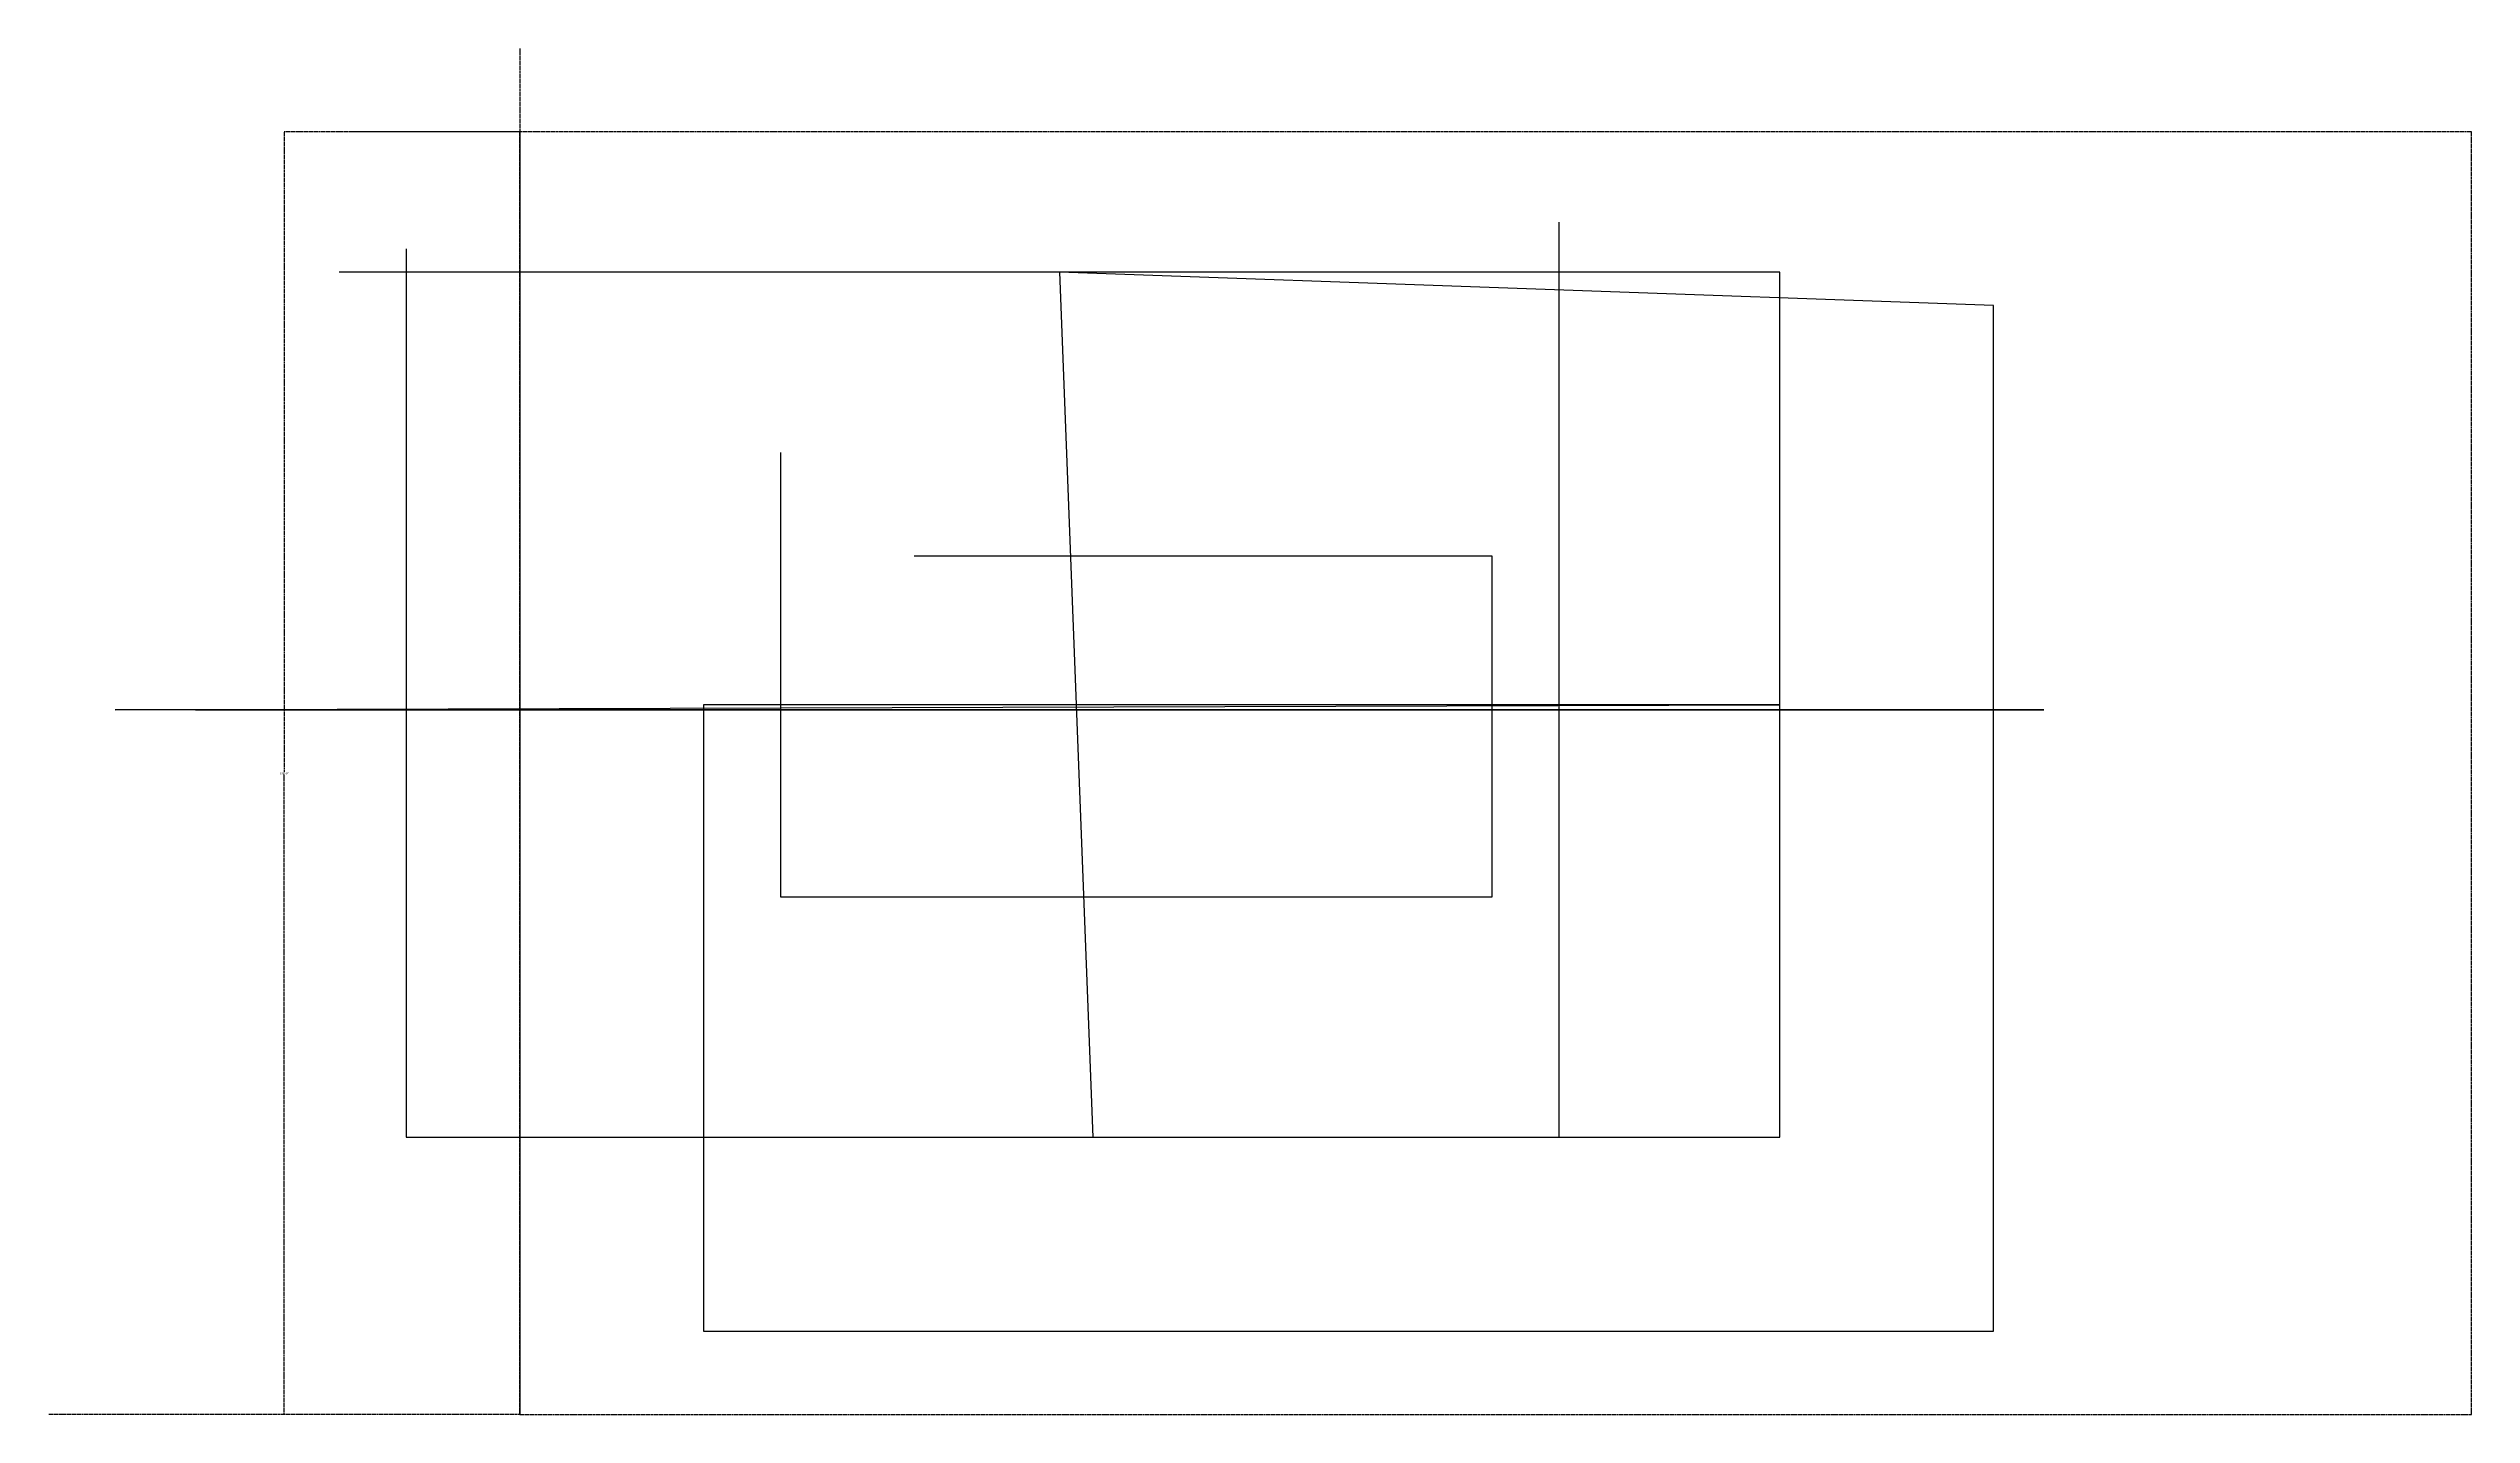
# Model space of a CAD drawing. Header units: inches. Extents: x -7493 to 22571, y -4428 to 5732.
# Drawn here: x 8155 to 22571, y -2393 to 5732 of the extents above; entities that cross this region are included whole.
import ezdxf

# ---------------------------------------------------------------- set-up
doc = ezdxf.new("R2010")
doc.units = ezdxf.units.IN
doc.header["$MEASUREMENT"] = 0
doc.linetypes.add('ACAD_ISO02W100', pattern=[15, 12, -3])
doc.layers.add('dimentions', color=10, linetype='ACAD_ISO02W100')
doc.layers.add('door', color=5, linetype='Continuous')
doc.styles.get("Standard").update_dxf_attribs({"font": 'arial.ttf'})
doc.dimstyles.get("Standard").update_dxf_attribs({"dimtxt": 12, "dimasz": 0.18, "dimexe": 0, "dimexo": 0.0625, "dimgap": 0.09, "dimtad": 0, "dimtih": 1, "dimtoh": 1, "dimdec": 0, "dimrnd": 3, "dimzin": 3, "dimdsep": 46, "dimlunit": 3, "dimtxsty": 'Standard', "dimcen": 0.09, "dimclrd": 4, "dimclrt": 1, "dimadec": 0, "dimazin": 0, "dimtfac": 1, "dimtdec": 0, "dimtofl": 0, "dimtmove": 0, "dimatfit": 3, "dimfxl": 1, "dimtolj": 1, "dimtzin": 0, "dimarcsym": 0})

# ---------------------------------------------------------------- blocks, each defined once
blk = doc.blocks.new('*D67')
at = {"layer": 'Defpoints', "color": 0, "transparency": 16777216}
for p in [(10958.76522927205, 5235.415916659449), (9556.991784685197, -2393.385776572876), (10958.76522927205, -2393.385776572876)]:
    blk.add_point(p, dxfattribs=at)
at = {"layer": 'dimentions', "color": 0, "lineweight": -2, "transparency": 16777216}
for p, q in [((10958.70272927205, 5235.415916659449), (9556.991784685195, 5235.415916659448)), ((10958.70272927205, -2393.385776572876), (9556.991784685197, -2393.385776572876))]:
    blk.add_line(p, q, dxfattribs=at)
at = {"layer": 'dimentions', "color": 4, "lineweight": -2, "transparency": 16777216}
for p, q in [((9556.991784685195, 5235.235916659448), (9556.991784685197, 1427.236038665387)), ((9556.991784685197, -2393.205776572876), (9556.991784685197, 1414.794101421185))]:
    blk.add_line(p, q, dxfattribs=at)
at = {"layer": 'dimentions', "color": 4, "transparency": 16777216}
for points in [[(9556.961784685194, 5235.235916659448), (9557.021784685196, 5235.235916659448), (9556.991784685195, 5235.415916659448)], [(9556.961784685196, -2393.205776572876), (9557.021784685197, -2393.205776572876), (9556.991784685197, -2393.385776572876)]]:
    blk.add_solid(points, dxfattribs=at)
at = {"layer": 'dimentions', "color": 1, "transparency": 16777216, "insert": (9556.991784685195, 1421.015070043283), "char_height": 12, "attachment_point": 5}
blk.add_mtext('\\A1;635\'-9"', dxfattribs=at)

msp = doc.modelspace()

# ---------------------------------------------------------------- linework, layer by layer
at = {"color": 4}
for p, q in [((10282.73261168218, 4540.0824325426), (10282.73261168218, -744.4520932617015)), ((18454.77347281341, 4401.015742364412), (9885.066434880544, 4401.015742364412)), ((18454.77347281341, -744.4520932617015), (18454.77347281341, 4401.015742364412)), ((12509.66346926182, 3328.215485044893), (12509.66346926182, 685.9482387556927)), ((16744.80869523036, 2712.348695269538), (13304.99590645588, 2712.348695269538)), ((16744.80869523036, 685.9482387556927), (16744.80869523036, 2712.348695269538)), ((8552.88460049074, 1798.481826633011), (18454.77347281341, 1828.281824551355)), ((20025.55503000235, 1798.481826633011), (8552.88460049074, 1798.481826633011)), ((9030.084046089018, 1798.481826633011), (20025.55503000235, 1798.481826633011)), ((12509.66346926182, 685.9482387556927), (16744.80869523036, 685.9482387556927)), ((10282.73261168218, -744.4520932617015), (18454.77347281341, -744.4520932617015))]:
    msp.add_line(p, q, dxfattribs=at)
at = {"layer": 'dimentions'}
for p, q in [((10958.76522927204, 5732.082714761411), (10958.76522927204, -2393.385776572875)), ((22570.618795587, 5235.415916659447), (9944.716386478016, 5235.415916659447)), ((10958.76522927204, 5235.415916659447), (10958.76522927204, -2393.385776572875)), ((10958.76522927204, -2393.385776572875), (10958.76522927204, 5235.415916659447)), ((10958.76522927204, 5235.415916659447), (10958.76522927204, -2393.385776572875)), ((22570.618795587, -2393.385776572875), (22570.618795587, 5235.415916659447)), ((10958.76522927204, -2393.385776572875), (8155.218340098333, -2393.385776572875)), ((10958.76522927204, -2393.385776572875), (22570.618795587, -2393.385776572875))]:
    msp.add_line(p, q, dxfattribs=at)
at = {"layer": 'door'}
for p, q in [((17142.47495562276, -744.4520932617015), (17142.47495562276, 4699.015787999684)), ((19727.30535560573, 4202.349023123628), (14169.91995384698, 4401.015742364412)), ((14169.91995384698, 4401.015742364412), (14368.75304224779, -744.4520932617015)), ((19727.30535560573, -1896.719011696816), (19727.30535560573, 4202.349023123628)), ((18454.77347281341, 1828.281824551355), (12052.3473408627, 1828.281824551355)), ((12052.3473408627, 1828.281824551355), (12052.3473408627, -1896.719011696816)), ((14368.75304224779, -744.4520932617015), (17142.47495562276, -744.4520932617015)), ((12052.3473408627, -1896.719011696816), (19727.30535560573, -1896.719011696816))]:
    msp.add_line(p, q, dxfattribs=at)

# ---------------------------------------------------------------- dimensions: what is measured, and where the dimension line sits
at = {"layer": 'dimentions'}
dim = msp.add_aligned_dim(p1=(10958.76522927204, 5235.415916659447), p2=(10958.76522927204, -2393.385776572875), distance=-1401.7734445868427, dimstyle='Standard', dxfattribs=at)
dim.commit()
dim.dimension.update_dxf_attribs({"geometry": '*D67', "text_midpoint": (9556.991784685195, 1421.015070043283)})

doc.saveas('drawing.dxf')
